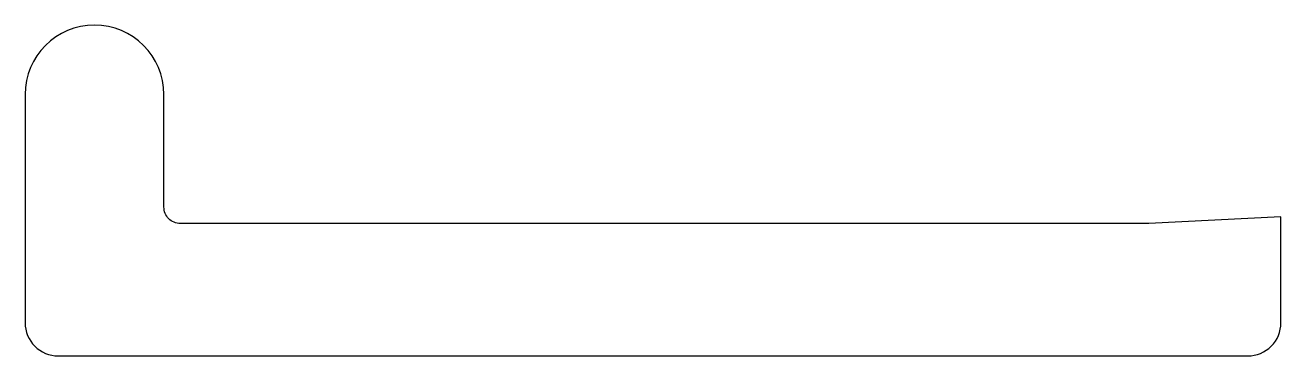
# Model space of a CAD drawing. Extents: x 259.6 to 278.6, y 266.9 to 271.9.
import ezdxf

# ---------------------------------------------------------------- set-up
doc = ezdxf.new("R2010")
doc.units = 0
doc.layers.add('ANA', color=220, linetype='CONTINUOUS')

msp = doc.modelspace()

# ---------------------------------------------------------------- linework, layer by layer
at = {"layer": 'ANA', "color": 220}
msp.add_lwpolyline([(259.597, 267.405, 0.414214), (260.097, 266.905), (278.097, 266.905, 0.414214), (278.597, 267.405), (278.597, 269.005), (276.597, 268.905), (261.947, 268.905, -0.414214), (261.697, 269.155), (261.697, 270.855, 1), (259.597, 270.855)], format="xyb", close=True, dxfattribs=at)

doc.saveas('drawing.dxf')
